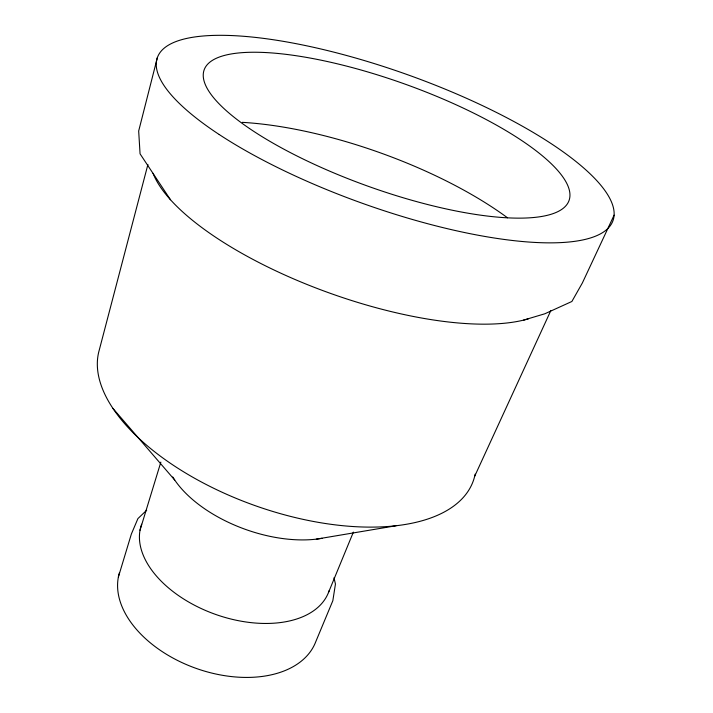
<?xml version="1.0" encoding="UTF-8"?>
<svg xmlns="http://www.w3.org/2000/svg" width="713" height="713" viewBox="0 0 713 713"><rect width="100%" height="100%" fill="white"/><g stroke="black" fill="none" stroke-linecap="round" stroke-linejoin="round"><path stroke-width="1.07" d="M157.368 57.628L138.678 131.005L140.06 153.83L170.469 199.738M147.921 164.48L99.205 350.27A198.161 96.834 19.7 0 0 263.863 508.627A198.161 96.834 19.7 0 0 475.152 474.145M118.367 577.04L131.352 534.073L137.921 518.592L146.682 510.214M140.006 530.285L160.853 462.131M328.435 592.628L353.381 532.103M474.698 476.204L550.882 310.476M614.089 215.174L582.361 282.972L571.879 301.483L544.803 313.791L523.529 320.128M316.358 539.144L396.187 525.722M112.93 408.406L174.703 480.009M333.987 577.78L335.449 584.018L332.837 600.702L315.645 642.003A104.071 66.256 19.7 0 1 196.476 668.509A104.071 66.256 19.7 0 1 119.419 572.806M322.044 538.315A103.545 55.855 19.7 0 1 172.751 476.979M528.422 318.818A216.03 74.562 19.7 0 1 314.852 287.571A216.03 74.562 19.7 0 1 153.072 173.348M242.304 122.351A216.03 74.562 19.7 0 1 507.496 217.786M329.139 590.685A99.472 59.749 19.7 0 1 215.558 614.401A99.472 59.749 19.7 0 1 141.646 524.207M249.497 128.518A193.793 54.304 19.7 0 0 560.596 210.13A193.793 54.304 19.7 0 0 349.673 66.915A193.793 54.304 19.7 0 0 249.497 128.518M219.212 134.525A241.948 68.145 19.7 0 0 604.74 231.155A241.948 68.145 19.7 0 0 331.625 51.586A241.948 68.145 19.7 0 0 219.212 134.525"/></g></svg>
